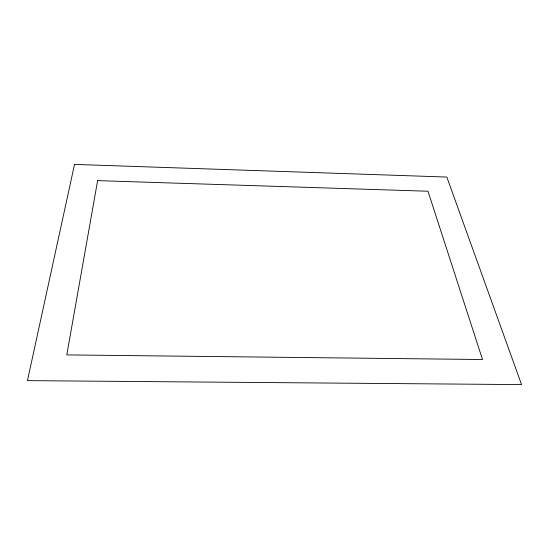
<?xml version="1.0" encoding="UTF-8"?>
<svg xmlns="http://www.w3.org/2000/svg" width="549" height="549" viewBox="0 0 549 549"><rect width="100%" height="100%" fill="white"/><g stroke="black" fill="none" stroke-linecap="round" stroke-linejoin="round"><path stroke-width="0.82" d="M97.619 180.628L66.786 354.901L482.502 359.52L427.994 191.237L97.619 180.628M74.527 164.405L27.45 380.642L521.55 384.595L446.838 177.053L74.527 164.405"/></g></svg>
